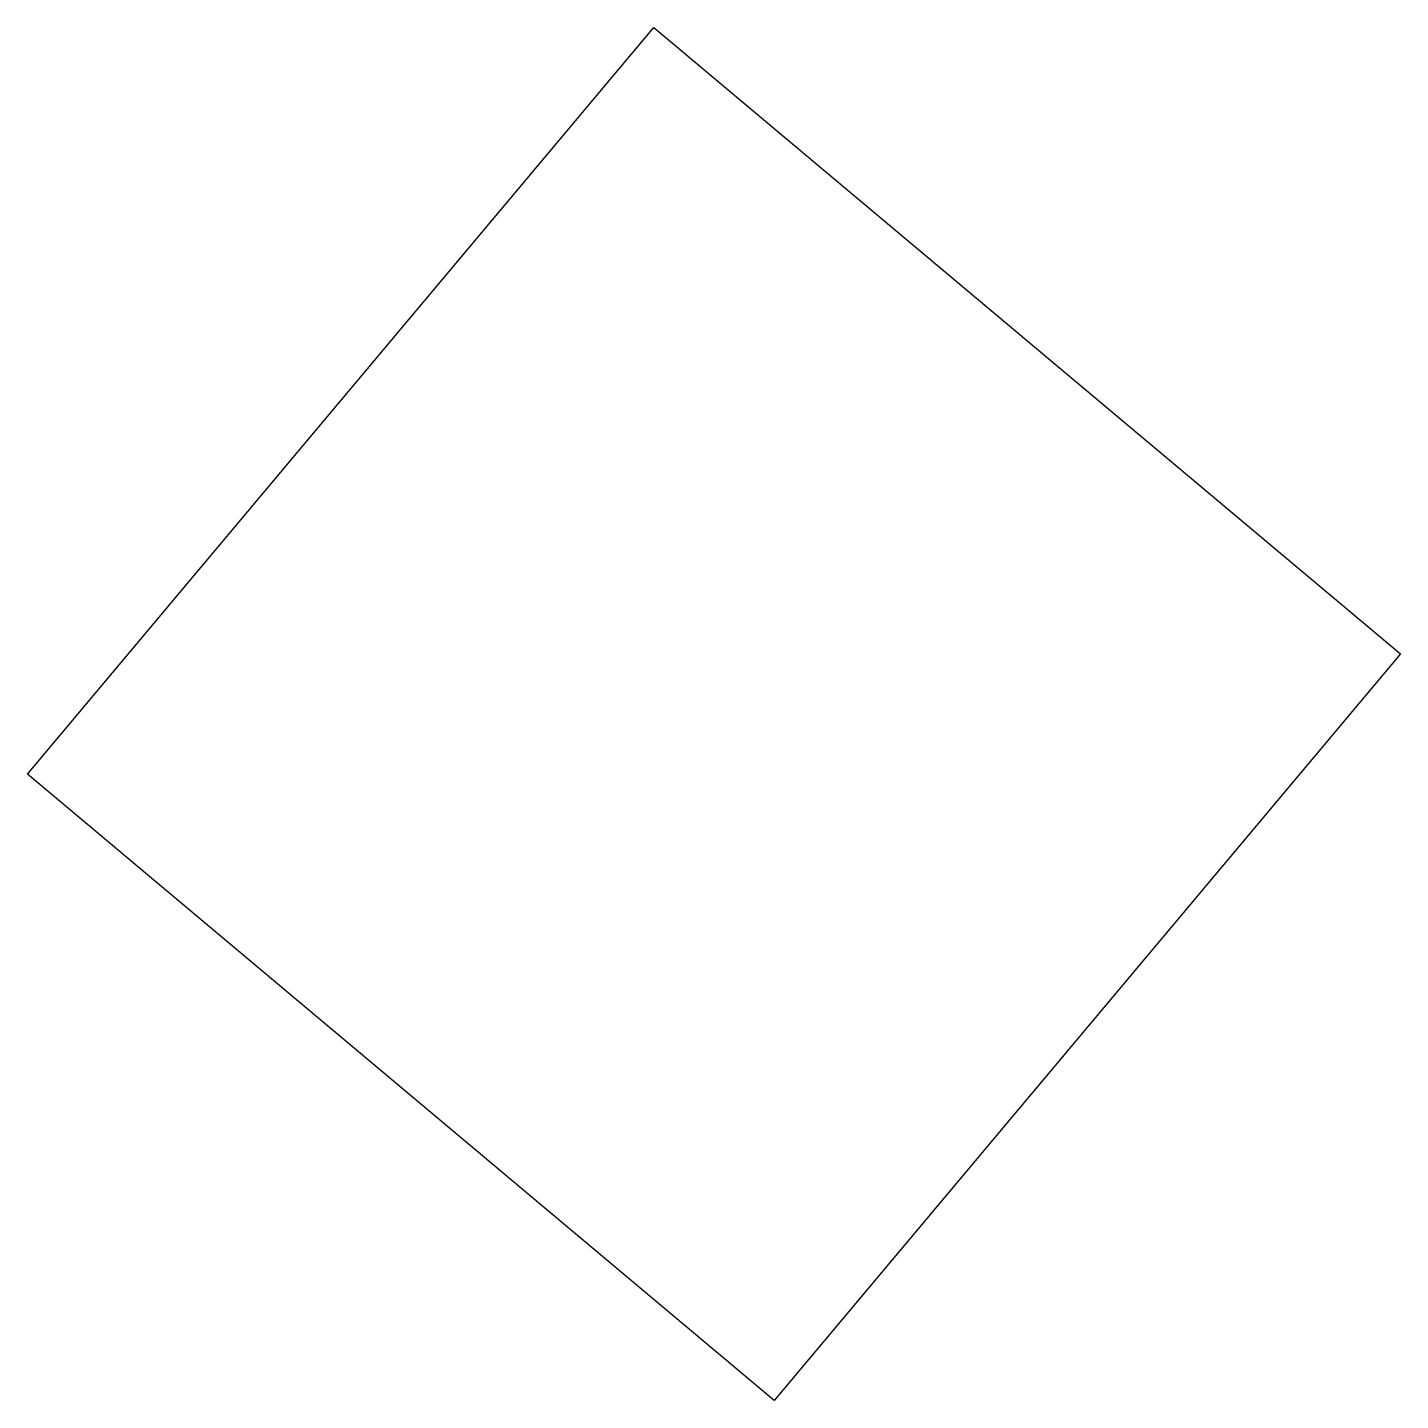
# Model space of a CAD drawing. Units: millimetres at full size, sheet at 1:100. Extents: x -7332 to -3105, y -3506 to 720.
import ezdxf

# ---------------------------------------------------------------- set-up
doc = ezdxf.new("R2010")
doc.units = ezdxf.units.MM
doc.header["$LTSCALE"] = 100
doc.layers.add('0-0', color=7, linetype='Continuous')

msp = doc.modelspace()

# ---------------------------------------------------------------- linework, layer by layer
at = {"layer": '0-0'}
msp.add_lwpolyline([(-7331.5, -1577.6), (-5403.2, 720.5), (-3105, -1207.9), (-5033.4, -3506)], close=True, dxfattribs=at)

doc.saveas('drawing.dxf')
